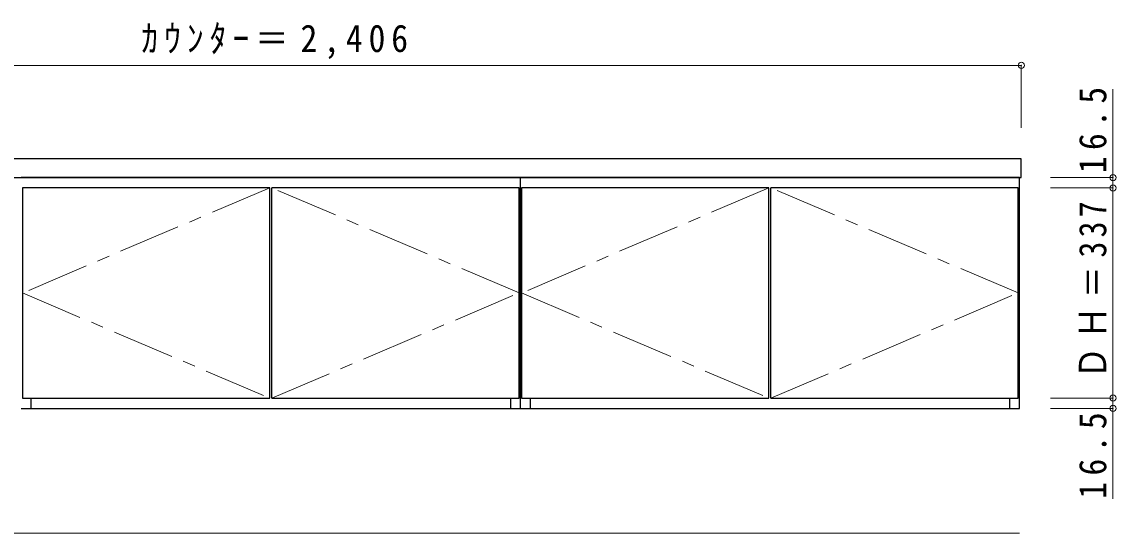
# Model space of a CAD drawing. Units: millimetres at full size, sheet at 1:20; details may follow other scales. Extents: x -4000 to 3800, y -2865 to 2783.
# Drawn here: x -2532 to -778, y -1528 to -708 of the extents above; entities that cross this region are included whole.
import ezdxf

# ---------------------------------------------------------------- set-up
doc = ezdxf.new("R2010")
doc.units = ezdxf.units.MM
doc.header["$LTSCALE"] = 20
doc.header["$PDMODE"] = 32
doc.header["$PDSIZE"] = 10
doc.linetypes.add('CHAIN1', pattern=[8, 5, -1, 1, -1])
for name, color, linetype, lineweight in [('0-1_本体', 3, 'Continuous', 25), ('0-2_扉', 3, 'Continuous', 25), ('0-6_カウンター', 3, 'Continuous', 25), ('0-8_FL', 7, 'Continuous', 18), ('0-B_寸法', 7, 'Continuous', 9)]:
    doc.layers.add(name, color=color, linetype=linetype, lineweight=lineweight)
doc.styles.add('ＭＳ ゴシック', font='')
doc.styles.get('ＭＳ ゴシック').set_extended_font_data('MS Gothic')

msp = doc.modelspace()

# ---------------------------------------------------------------- linework, layer by layer
at = {"layer": '0-1_本体'}
for p, q in [((-2517.1, -1311.57), (-2517.1, -1328.07)), ((-1748.1, -1328.07), (-1748.1, -1311.57)), ((-1717.1, -1311.57), (-1717.1, -1328.07)), ((-948.1, -1328.07), (-948.1, -1311.57))]:
    msp.add_line(p, q, dxfattribs=at)
for points in [[(-2532.6, -1328.07), (-1732.6, -1328.07), (-1732.6, -958.07), (-2532.6, -958.07)], [(-1732.6, -1328.07), (-932.6, -1328.07), (-932.6, -958.07), (-1732.6, -958.07)]]:
    msp.add_lwpolyline(points, dxfattribs=at)
at = {"layer": '0-2_扉'}
for p, q in [((-2134.1, -1311.57), (-2134.1, -974.57)), ((-2131.1, -1311.57), (-2131.1, -974.57)), ((-1734.6, -974.57), (-2131.1, -974.57)), ((-1734.6, -1311.57), (-1734.6, -974.57)), ((-1334.1, -1311.57), (-1334.1, -974.57)), ((-1331.1, -1311.57), (-1331.1, -974.57)), ((-934.6, -974.57), (-1331.1, -974.57)), ((-934.6, -1311.57), (-934.6, -974.57)), ((-2131.1, -1311.57), (-1734.6, -1311.57)), ((-1331.1, -1311.57), (-934.6, -1311.57))]:
    msp.add_line(p, q, dxfattribs=at)
for points in [[(-2134.1, -974.57), (-2530.6, -974.57), (-2530.6, -1311.57), (-2134.1, -1311.57)], [(-1334.1, -974.57), (-1730.6, -974.57), (-1730.6, -1311.57), (-1334.1, -1311.57)]]:
    msp.add_lwpolyline(points, dxfattribs=at)
at = {"layer": '0-2_扉', "color": 4, "linetype": 'CHAIN1', "lineweight": 9}
for points in [[(-2134.1, -974.57), (-2530.6, -1143.07), (-2134.1, -1311.57)], [(-2131.1, -1311.57), (-1734.6, -1143.07), (-2131.1, -974.57)], [(-1334.1, -974.57), (-1730.6, -1143.07), (-1334.1, -1311.57)], [(-1331.1, -1311.57), (-934.6, -1143.07), (-1331.1, -974.57)]]:
    msp.add_lwpolyline(points, dxfattribs=at)
at = {"layer": '0-6_カウンター'}
msp.add_lwpolyline([(-3335.6, -958.07), (-929.6, -958.07), (-929.6, -928.07), (-3335.6, -928.07)], close=True, dxfattribs=at)
at = {"layer": '0-8_FL'}
msp.add_line((-3792.6, -1528.07), (-932.6, -1528.07), dxfattribs=at)
at = {"layer": '0-B_寸法', "color": 4}
for p, q in [((-3335.6, -778.07), (-929.6, -778.07)), ((-929.6, -778.07), (-929.6, -878.07)), ((-782.6, -816.07), (-782.6, -1472.9)), ((-782.6, -958.07), (-882.6, -958.07)), ((-782.6, -974.57), (-882.6, -974.57)), ((-782.6, -1311.57), (-882.6, -1311.57)), ((-782.6, -1328.07), (-882.6, -1328.07))]:
    msp.add_line(p, q, dxfattribs=at)
at = {"layer": '0-B_寸法'}
for p in [(-929.6, -778.07), (-782.6, -958.07), (-782.6, -974.57), (-782.6, -1311.57), (-782.6, -1328.07)]:
    msp.add_point(p, dxfattribs=at)

# ---------------------------------------------------------------- texts
at = {"layer": '0-B_寸法', "insert": (-2340.1, -768.07), "char_height": 43.99, "attachment_point": 7, "style": 'ＭＳ ゴシック'}
msp.add_mtext('\\T1.35;\\W0.9;ｶｳﾝﾀｰ＝2,406', dxfattribs=at)
at = {"layer": '0-B_寸法', "char_height": 43.99, "attachment_point": 7, "rotation": 90, "style": 'ＭＳ ゴシック'}
for s, insert in [('\\T1.38;\\W0.9;16.5', (-792.6, -951.07)), ('\\T1.27;\\W0.85;ＤＨ＝337', (-792.6, -1280.57)), ('\\T1.38;\\W0.9;16.5', (-792.6, -1472.9))]:
    msp.add_mtext(s, dxfattribs=dict(at, insert=insert))

doc.saveas('drawing.dxf')
